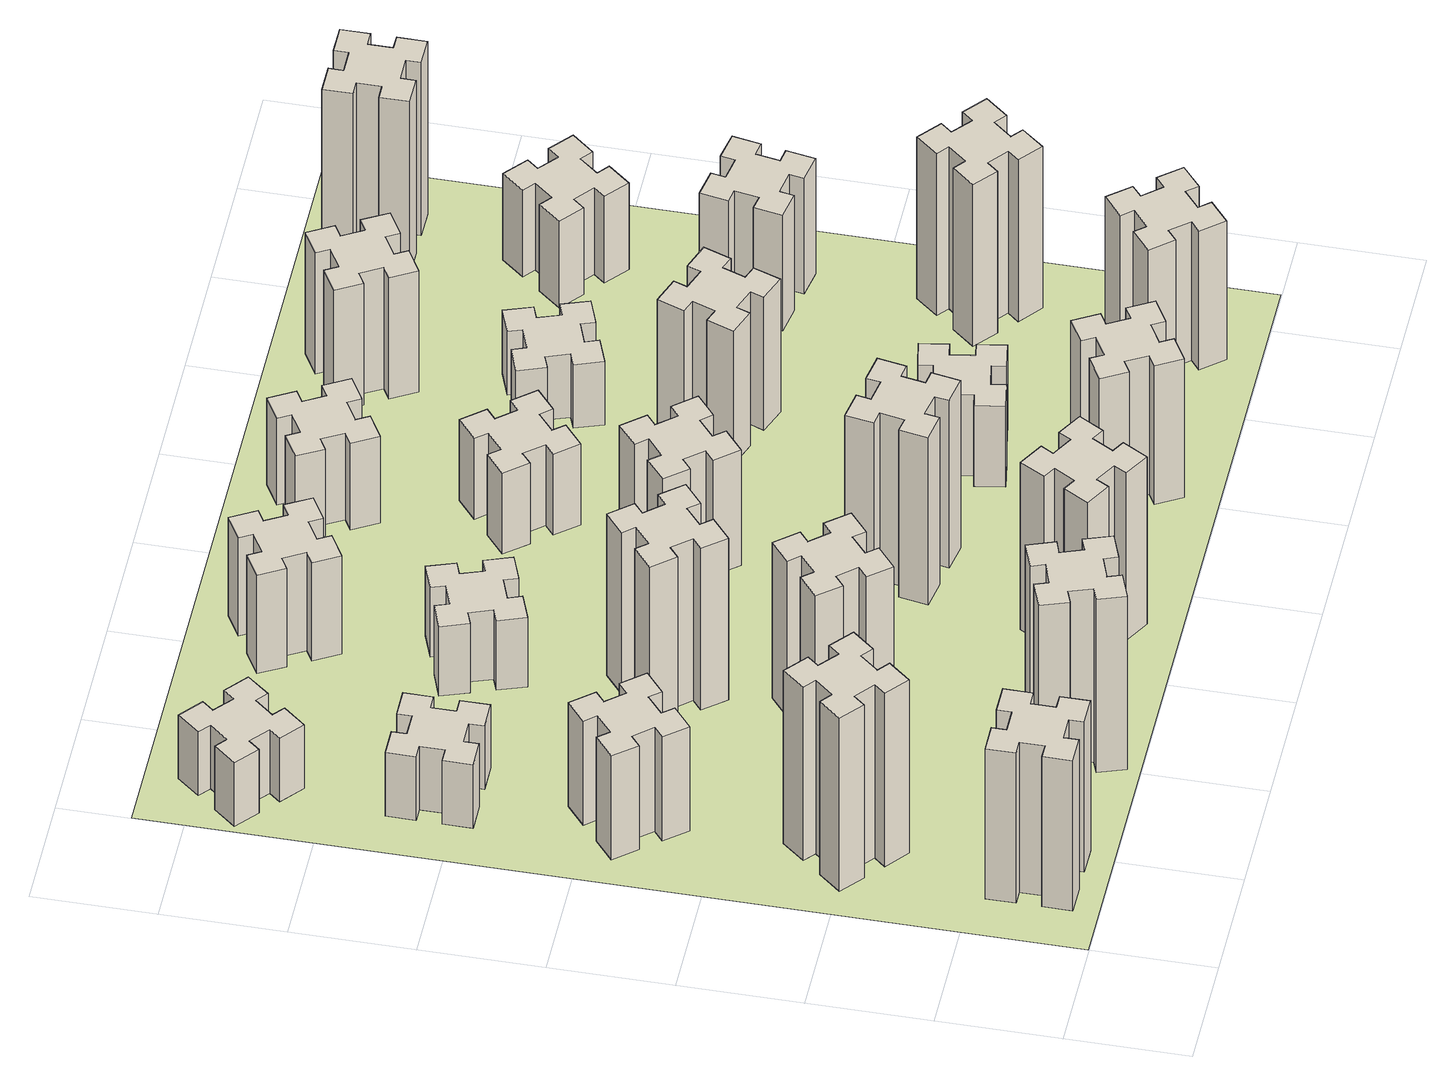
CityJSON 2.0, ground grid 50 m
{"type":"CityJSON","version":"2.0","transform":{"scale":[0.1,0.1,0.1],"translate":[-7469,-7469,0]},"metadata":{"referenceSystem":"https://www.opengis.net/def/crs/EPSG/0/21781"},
"CityObjects":{
"building1":{"type":"Building","attributes":{"class":"1000","function":"1000","usage":"1000","yearOfConstruction":2016,"roofType":"1000","measuredHeight":78,"storeysAboveGround":30,"storeysBelowGround":0},"geometry":[{"type":"Solid","lod":"1","boundaries":[[[[0,1,2,3,4,5,6,7,8,9,10,11,12,13,14,15,16,17,18,19]],[[17,16,20,21]],[[16,15,22,20]],[[15,14,23,22]],[[14,13,24,23]],[[13,12,25,24]],[[12,11,26,25]],[[11,10,27,26]],[[10,9,28,27]],[[9,8,29,28]],[[8,7,30,29]],[[7,6,31,30]],[[6,5,32,31]],[[5,4,33,32]],[[4,3,34,33]],[[3,2,35,34]],[[2,1,36,35]],[[1,0,37,36]],[[0,19,38,37]],[[19,18,39,38]],[[18,17,21,39]],[[24,25,26,27,28,29,30,31,32,33,34,35,36,37,38,39,21,20,22,23]]]]}]},
"building2":{"type":"Building","attributes":{"class":"1000","function":"1000","usage":"1000","yearOfConstruction":2016,"roofType":"1000","measuredHeight":90,"storeysAboveGround":30,"storeysBelowGround":0},"geometry":[{"type":"Solid","lod":"1","boundaries":[[[[40,41,42,43,44,45,46,47,48,49,50,51,52,53,54,55,56,57,58,59]],[[57,56,60,61]],[[56,55,62,60]],[[55,54,63,62]],[[54,53,64,63]],[[53,52,65,64]],[[52,51,66,65]],[[51,50,67,66]],[[50,49,68,67]],[[49,48,69,68]],[[48,47,70,69]],[[47,46,71,70]],[[46,45,72,71]],[[45,44,73,72]],[[44,43,74,73]],[[43,42,75,74]],[[42,41,76,75]],[[41,40,77,76]],[[40,59,78,77]],[[59,58,79,78]],[[58,57,61,79]],[[64,65,66,67,68,69,70,71,72,73,74,75,76,77,78,79,61,60,62,63]]]]}]},
"building3":{"type":"Building","attributes":{"class":"1000","function":"1000","usage":"1000","yearOfConstruction":2016,"roofType":"1000","measuredHeight":54,"storeysAboveGround":30,"storeysBelowGround":0},"geometry":[{"type":"Solid","lod":"1","boundaries":[[[[80,81,82,83,84,85,86,87,88,89,90,91,92,93,94,95,96,97,98,99]],[[97,96,100,101]],[[96,95,102,100]],[[95,94,103,102]],[[94,93,104,103]],[[93,92,105,104]],[[92,91,106,105]],[[91,90,107,106]],[[90,89,108,107]],[[89,88,109,108]],[[88,87,110,109]],[[87,86,111,110]],[[86,85,112,111]],[[85,84,113,112]],[[84,83,114,113]],[[83,82,115,114]],[[82,81,116,115]],[[81,80,117,116]],[[80,99,118,117]],[[99,98,119,118]],[[98,97,101,119]],[[104,105,106,107,108,109,110,111,112,113,114,115,116,117,118,119,101,100,102,103]]]]}]},
"building4":{"type":"Building","attributes":{"class":"1000","function":"1000","usage":"1000","yearOfConstruction":2016,"roofType":"1000","measuredHeight":33,"storeysAboveGround":30,"storeysBelowGround":0},"geometry":[{"type":"Solid","lod":"1","boundaries":[[[[120,121,122,123,124,125,126,127,128,129,130,131,132,133,134,135,136,137,138,139]],[[137,136,140,141]],[[136,135,142,140]],[[135,134,143,142]],[[134,133,144,143]],[[133,132,145,144]],[[132,131,146,145]],[[131,130,147,146]],[[130,129,148,147]],[[129,128,149,148]],[[128,127,150,149]],[[127,126,151,150]],[[126,125,152,151]],[[125,124,153,152]],[[124,123,154,153]],[[123,122,155,154]],[[122,121,156,155]],[[121,120,157,156]],[[120,139,158,157]],[[139,138,159,158]],[[138,137,141,159]],[[144,145,146,147,148,149,150,151,152,153,154,155,156,157,158,159,141,140,142,143]]]]}]},
"building5":{"type":"Building","attributes":{"class":"1000","function":"1000","usage":"1000","yearOfConstruction":2016,"roofType":"1000","measuredHeight":90,"storeysAboveGround":30,"storeysBelowGround":0},"geometry":[{"type":"Solid","lod":"1","boundaries":[[[[160,161,162,163,164,165,166,167,168,169,170,171,172,173,174,175,176,177,178,179]],[[177,176,180,181]],[[176,175,182,180]],[[175,174,183,182]],[[174,173,184,183]],[[173,172,185,184]],[[172,171,186,185]],[[171,170,187,186]],[[170,169,188,187]],[[169,168,189,188]],[[168,167,190,189]],[[167,166,191,190]],[[166,165,192,191]],[[165,164,193,192]],[[164,163,194,193]],[[163,162,195,194]],[[162,161,196,195]],[[161,160,197,196]],[[160,179,198,197]],[[179,178,199,198]],[[178,177,181,199]],[[184,185,186,187,188,189,190,191,192,193,194,195,196,197,198,199,181,180,182,183]]]]}]},
"building6":{"type":"Building","attributes":{"class":"1000","function":"1000","usage":"1000","yearOfConstruction":2016,"roofType":"1000","measuredHeight":33,"storeysAboveGround":30,"storeysBelowGround":0},"geometry":[{"type":"Solid","lod":"1","boundaries":[[[[200,201,202,203,204,205,206,207,208,209,210,211,212,213,214,215,216,217,218,219]],[[217,216,220,221]],[[216,215,222,220]],[[215,214,223,222]],[[214,213,224,223]],[[213,212,225,224]],[[212,211,226,225]],[[211,210,227,226]],[[210,209,228,227]],[[209,208,229,228]],[[208,207,230,229]],[[207,206,231,230]],[[206,205,232,231]],[[205,204,233,232]],[[204,203,234,233]],[[203,202,235,234]],[[202,201,236,235]],[[201,200,237,236]],[[200,219,238,237]],[[219,218,239,238]],[[218,217,221,239]],[[224,225,226,227,228,229,230,231,232,233,234,235,236,237,238,239,221,220,222,223]]]]}]},
"building7":{"type":"Building","attributes":{"class":"1000","function":"1000","usage":"1000","yearOfConstruction":2016,"roofType":"1000","measuredHeight":81,"storeysAboveGround":30,"storeysBelowGround":0},"geometry":[{"type":"Solid","lod":"1","boundaries":[[[[240,241,242,243,244,245,246,247,248,249,250,251,252,253,254,255,256,257,258,259]],[[257,256,260,261]],[[256,255,262,260]],[[255,254,263,262]],[[254,253,264,263]],[[253,252,265,264]],[[252,251,266,265]],[[251,250,267,266]],[[250,249,268,267]],[[249,248,269,268]],[[248,247,270,269]],[[247,246,271,270]],[[246,245,272,271]],[[245,244,273,272]],[[244,243,274,273]],[[243,242,275,274]],[[242,241,276,275]],[[241,240,277,276]],[[240,259,278,277]],[[259,258,279,278]],[[258,257,261,279]],[[264,265,266,267,268,269,270,271,272,273,274,275,276,277,278,279,261,260,262,263]]]]}]},
"building8":{"type":"Building","attributes":{"class":"1000","function":"1000","usage":"1000","yearOfConstruction":2016,"roofType":"1000","measuredHeight":84,"storeysAboveGround":30,"storeysBelowGround":0},"geometry":[{"type":"Solid","lod":"1","boundaries":[[[[280,281,282,283,284,285,286,287,288,289,290,291,292,293,294,295,296,297,298,299]],[[297,296,300,301]],[[296,295,302,300]],[[295,294,303,302]],[[294,293,304,303]],[[293,292,305,304]],[[292,291,306,305]],[[291,290,307,306]],[[290,289,308,307]],[[289,288,309,308]],[[288,287,310,309]],[[287,286,311,310]],[[286,285,312,311]],[[285,284,313,312]],[[284,283,314,313]],[[283,282,315,314]],[[282,281,316,315]],[[281,280,317,316]],[[280,299,318,317]],[[299,298,319,318]],[[298,297,301,319]],[[304,305,306,307,308,309,310,311,312,313,314,315,316,317,318,319,301,300,302,303]]]]}]},
"building9":{"type":"Building","attributes":{"class":"1000","function":"1000","usage":"1000","yearOfConstruction":2016,"roofType":"1000","measuredHeight":87,"storeysAboveGround":30,"storeysBelowGround":0},"geometry":[{"type":"Solid","lod":"1","boundaries":[[[[320,321,322,323,324,325,326,327,328,329,330,331,332,333,334,335,336,337,338,339]],[[337,336,340,341]],[[336,335,342,340]],[[335,334,343,342]],[[334,333,344,343]],[[333,332,345,344]],[[332,331,346,345]],[[331,330,347,346]],[[330,329,348,347]],[[329,328,349,348]],[[328,327,350,349]],[[327,326,351,350]],[[326,325,352,351]],[[325,324,353,352]],[[324,323,354,353]],[[323,322,355,354]],[[322,321,356,355]],[[321,320,357,356]],[[320,339,358,357]],[[339,338,359,358]],[[338,337,341,359]],[[344,345,346,347,348,349,350,351,352,353,354,355,356,357,358,359,341,340,342,343]]]]}]},
"building10":{"type":"Building","attributes":{"class":"1000","function":"1000","usage":"1000","yearOfConstruction":2016,"roofType":"1000","measuredHeight":36,"storeysAboveGround":30,"storeysBelowGround":0},"geometry":[{"type":"Solid","lod":"1","boundaries":[[[[360,361,362,363,364,365,366,367,368,369,370,371,372,373,374,375,376,377,378,379]],[[377,376,380,381]],[[376,375,382,380]],[[375,374,383,382]],[[374,373,384,383]],[[373,372,385,384]],[[372,371,386,385]],[[371,370,387,386]],[[370,369,388,387]],[[369,368,389,388]],[[368,367,390,389]],[[367,366,391,390]],[[366,365,392,391]],[[365,364,393,392]],[[364,363,394,393]],[[363,362,395,394]],[[362,361,396,395]],[[361,360,397,396]],[[360,379,398,397]],[[379,378,399,398]],[[378,377,381,399]],[[384,385,386,387,388,389,390,391,392,393,394,395,396,397,398,399,381,380,382,383]]]]}]},
"building11":{"type":"Building","attributes":{"class":"1000","function":"1000","usage":"1000","yearOfConstruction":2016,"roofType":"1000","measuredHeight":51,"storeysAboveGround":30,"storeysBelowGround":0},"geometry":[{"type":"Solid","lod":"1","boundaries":[[[[400,401,402,403,404,405,406,407,408,409,410,411,412,413,414,415,416,417,418,419]],[[417,416,420,421]],[[416,415,422,420]],[[415,414,423,422]],[[414,413,424,423]],[[413,412,425,424]],[[412,411,426,425]],[[411,410,427,426]],[[410,409,428,427]],[[409,408,429,428]],[[408,407,430,429]],[[407,406,431,430]],[[406,405,432,431]],[[405,404,433,432]],[[404,403,434,433]],[[403,402,435,434]],[[402,401,436,435]],[[401,400,437,436]],[[400,419,438,437]],[[419,418,439,438]],[[418,417,421,439]],[[424,425,426,427,428,429,430,431,432,433,434,435,436,437,438,439,421,420,422,423]]]]}]},
"building12":{"type":"Building","attributes":{"class":"1000","function":"1000","usage":"1000","yearOfConstruction":2016,"roofType":"1000","measuredHeight":87,"storeysAboveGround":30,"storeysBelowGround":0},"geometry":[{"type":"Solid","lod":"1","boundaries":[[[[440,441,442,443,444,445,446,447,448,449,450,451,452,453,454,455,456,457,458,459]],[[457,456,460,461]],[[456,455,462,460]],[[455,454,463,462]],[[454,453,464,463]],[[453,452,465,464]],[[452,451,466,465]],[[451,450,467,466]],[[450,449,468,467]],[[449,448,469,468]],[[448,447,470,469]],[[447,446,471,470]],[[446,445,472,471]],[[445,444,473,472]],[[444,443,474,473]],[[443,442,475,474]],[[442,441,476,475]],[[441,440,477,476]],[[440,459,478,477]],[[459,458,479,478]],[[458,457,461,479]],[[464,465,466,467,468,469,470,471,472,473,474,475,476,477,478,479,461,460,462,463]]]]}]},
"building13":{"type":"Building","attributes":{"class":"1000","function":"1000","usage":"1000","yearOfConstruction":2016,"roofType":"1000","measuredHeight":60,"storeysAboveGround":30,"storeysBelowGround":0},"geometry":[{"type":"Solid","lod":"1","boundaries":[[[[480,481,482,483,484,485,486,487,488,489,490,491,492,493,494,495,496,497,498,499]],[[497,496,500,501]],[[496,495,502,500]],[[495,494,503,502]],[[494,493,504,503]],[[493,492,505,504]],[[492,491,506,505]],[[491,490,507,506]],[[490,489,508,507]],[[489,488,509,508]],[[488,487,510,509]],[[487,486,511,510]],[[486,485,512,511]],[[485,484,513,512]],[[484,483,514,513]],[[483,482,515,514]],[[482,481,516,515]],[[481,480,517,516]],[[480,499,518,517]],[[499,498,519,518]],[[498,497,501,519]],[[504,505,506,507,508,509,510,511,512,513,514,515,516,517,518,519,501,500,502,503]]]]}]},
"building14":{"type":"Building","attributes":{"class":"1000","function":"1000","usage":"1000","yearOfConstruction":2016,"roofType":"1000","measuredHeight":72,"storeysAboveGround":30,"storeysBelowGround":0},"geometry":[{"type":"Solid","lod":"1","boundaries":[[[[520,521,522,523,524,525,526,527,528,529,530,531,532,533,534,535,536,537,538,539]],[[537,536,540,541]],[[536,535,542,540]],[[535,534,543,542]],[[534,533,544,543]],[[533,532,545,544]],[[532,531,546,545]],[[531,530,547,546]],[[530,529,548,547]],[[529,528,549,548]],[[528,527,550,549]],[[527,526,551,550]],[[526,525,552,551]],[[525,524,553,552]],[[524,523,554,553]],[[523,522,555,554]],[[522,521,556,555]],[[521,520,557,556]],[[520,539,558,557]],[[539,538,559,558]],[[538,537,541,559]],[[544,545,546,547,548,549,550,551,552,553,554,555,556,557,558,559,541,540,542,543]]]]}]},
"building15":{"type":"Building","attributes":{"class":"1000","function":"1000","usage":"1000","yearOfConstruction":2016,"roofType":"1000","measuredHeight":42,"storeysAboveGround":30,"storeysBelowGround":0},"geometry":[{"type":"Solid","lod":"1","boundaries":[[[[560,561,562,563,564,565,566,567,568,569,570,571,572,573,574,575,576,577,578,579]],[[577,576,580,581]],[[576,575,582,580]],[[575,574,583,582]],[[574,573,584,583]],[[573,572,585,584]],[[572,571,586,585]],[[571,570,587,586]],[[570,569,588,587]],[[569,568,589,588]],[[568,567,590,589]],[[567,566,591,590]],[[566,565,592,591]],[[565,564,593,592]],[[564,563,594,593]],[[563,562,595,594]],[[562,561,596,595]],[[561,560,597,596]],[[560,579,598,597]],[[579,578,599,598]],[[578,577,581,599]],[[584,585,586,587,588,589,590,591,592,593,594,595,596,597,598,599,581,580,582,583]]]]}]},
"building16":{"type":"Building","attributes":{"class":"1000","function":"1000","usage":"1000","yearOfConstruction":2016,"roofType":"1000","measuredHeight":45,"storeysAboveGround":30,"storeysBelowGround":0},"geometry":[{"type":"Solid","lod":"1","boundaries":[[[[600,601,602,603,604,605,606,607,608,609,610,611,612,613,614,615,616,617,618,619]],[[617,616,620,621]],[[616,615,622,620]],[[615,614,623,622]],[[614,613,624,623]],[[613,612,625,624]],[[612,611,626,625]],[[611,610,627,626]],[[610,609,628,627]],[[609,608,629,628]],[[608,607,630,629]],[[607,606,631,630]],[[606,605,632,631]],[[605,604,633,632]],[[604,603,634,633]],[[603,602,635,634]],[[602,601,636,635]],[[601,600,637,636]],[[600,619,638,637]],[[619,618,639,638]],[[618,617,621,639]],[[624,625,626,627,628,629,630,631,632,633,634,635,636,637,638,639,621,620,622,623]]]]}]},
"building17":{"type":"Building","attributes":{"class":"1000","function":"1000","usage":"1000","yearOfConstruction":2016,"roofType":"1000","measuredHeight":42,"storeysAboveGround":30,"storeysBelowGround":0},"geometry":[{"type":"Solid","lod":"1","boundaries":[[[[640,641,642,643,644,645,646,647,648,649,650,651,652,653,654,655,656,657,658,659]],[[657,656,660,661]],[[656,655,662,660]],[[655,654,663,662]],[[654,653,664,663]],[[653,652,665,664]],[[652,651,666,665]],[[651,650,667,666]],[[650,649,668,667]],[[649,648,669,668]],[[648,647,670,669]],[[647,646,671,670]],[[646,645,672,671]],[[645,644,673,672]],[[644,643,674,673]],[[643,642,675,674]],[[642,641,676,675]],[[641,640,677,676]],[[640,659,678,677]],[[659,658,679,678]],[[658,657,661,679]],[[664,665,666,667,668,669,670,671,672,673,674,675,676,677,678,679,661,660,662,663]]]]}]},
"building18":{"type":"Building","attributes":{"class":"1000","function":"1000","usage":"1000","yearOfConstruction":2016,"roofType":"1000","measuredHeight":69,"storeysAboveGround":30,"storeysBelowGround":0},"geometry":[{"type":"Solid","lod":"1","boundaries":[[[[680,681,682,683,684,685,686,687,688,689,690,691,692,693,694,695,696,697,698,699]],[[697,696,700,701]],[[696,695,702,700]],[[695,694,703,702]],[[694,693,704,703]],[[693,692,705,704]],[[692,691,706,705]],[[691,690,707,706]],[[690,689,708,707]],[[689,688,709,708]],[[688,687,710,709]],[[687,686,711,710]],[[686,685,712,711]],[[685,684,713,712]],[[684,683,714,713]],[[683,682,715,714]],[[682,681,716,715]],[[681,680,717,716]],[[680,699,718,717]],[[699,698,719,718]],[[698,697,701,719]],[[704,705,706,707,708,709,710,711,712,713,714,715,716,717,718,719,701,700,702,703]]]]}]},
"building19":{"type":"Building","attributes":{"class":"1000","function":"1000","usage":"1000","yearOfConstruction":2016,"roofType":"1000","measuredHeight":33,"storeysAboveGround":30,"storeysBelowGround":0},"geometry":[{"type":"Solid","lod":"1","boundaries":[[[[720,721,722,723,724,725,726,727,728,729,730,731,732,733,734,735,736,737,738,739]],[[737,736,740,741]],[[736,735,742,740]],[[735,734,743,742]],[[734,733,744,743]],[[733,732,745,744]],[[732,731,746,745]],[[731,730,747,746]],[[730,729,748,747]],[[729,728,749,748]],[[728,727,750,749]],[[727,726,751,750]],[[726,725,752,751]],[[725,724,753,752]],[[724,723,754,753]],[[723,722,755,754]],[[722,721,756,755]],[[721,720,757,756]],[[720,739,758,757]],[[739,738,759,758]],[[738,737,741,759]],[[744,745,746,747,748,749,750,751,752,753,754,755,756,757,758,759,741,740,742,743]]]]}]},
"building20":{"type":"Building","attributes":{"class":"1000","function":"1000","usage":"1000","yearOfConstruction":2016,"roofType":"1000","measuredHeight":72,"storeysAboveGround":30,"storeysBelowGround":0},"geometry":[{"type":"Solid","lod":"1","boundaries":[[[[760,761,762,763,764,765,766,767,768,769,770,771,772,773,774,775,776,777,778,779]],[[777,776,780,781]],[[776,775,782,780]],[[775,774,783,782]],[[774,773,784,783]],[[773,772,785,784]],[[772,771,786,785]],[[771,770,787,786]],[[770,769,788,787]],[[769,768,789,788]],[[768,767,790,789]],[[767,766,791,790]],[[766,765,792,791]],[[765,764,793,792]],[[764,763,794,793]],[[763,762,795,794]],[[762,761,796,795]],[[761,760,797,796]],[[760,779,798,797]],[[779,778,799,798]],[[778,777,781,799]],[[784,785,786,787,788,789,790,791,792,793,794,795,796,797,798,799,781,780,782,783]]]]}]},
"building21":{"type":"Building","attributes":{"class":"1000","function":"1000","usage":"1000","yearOfConstruction":2016,"roofType":"1000","measuredHeight":63,"storeysAboveGround":30,"storeysBelowGround":0},"geometry":[{"type":"Solid","lod":"1","boundaries":[[[[800,801,802,803,804,805,806,807,808,809,810,811,812,813,814,815,816,817,818,819]],[[817,816,820,821]],[[816,815,822,820]],[[815,814,823,822]],[[814,813,824,823]],[[813,812,825,824]],[[812,811,826,825]],[[811,810,827,826]],[[810,809,828,827]],[[809,808,829,828]],[[808,807,830,829]],[[807,806,831,830]],[[806,805,832,831]],[[805,804,833,832]],[[804,803,834,833]],[[803,802,835,834]],[[802,801,836,835]],[[801,800,837,836]],[[800,819,838,837]],[[819,818,839,838]],[[818,817,821,839]],[[824,825,826,827,828,829,830,831,832,833,834,835,836,837,838,839,821,820,822,823]]]]}]},
"building22":{"type":"Building","attributes":{"class":"1000","function":"1000","usage":"1000","yearOfConstruction":2016,"roofType":"1000","measuredHeight":84,"storeysAboveGround":30,"storeysBelowGround":0},"geometry":[{"type":"Solid","lod":"1","boundaries":[[[[840,841,842,843,844,845,846,847,848,849,850,851,852,853,854,855,856,857,858,859]],[[857,856,860,861]],[[856,855,862,860]],[[855,854,863,862]],[[854,853,864,863]],[[853,852,865,864]],[[852,851,866,865]],[[851,850,867,866]],[[850,849,868,867]],[[849,848,869,868]],[[848,847,870,869]],[[847,846,871,870]],[[846,845,872,871]],[[845,844,873,872]],[[844,843,874,873]],[[843,842,875,874]],[[842,841,876,875]],[[841,840,877,876]],[[840,859,878,877]],[[859,858,879,878]],[[858,857,861,879]],[[864,865,866,867,868,869,870,871,872,873,874,875,876,877,878,879,861,860,862,863]]]]}]},
"building23":{"type":"Building","attributes":{"class":"1000","function":"1000","usage":"1000","yearOfConstruction":2016,"roofType":"1000","measuredHeight":60,"storeysAboveGround":30,"storeysBelowGround":0},"geometry":[{"type":"Solid","lod":"1","boundaries":[[[[880,881,882,883,884,885,886,887,888,889,890,891,892,893,894,895,896,897,898,899]],[[897,896,900,901]],[[896,895,902,900]],[[895,894,903,902]],[[894,893,904,903]],[[893,892,905,904]],[[892,891,906,905]],[[891,890,907,906]],[[890,889,908,907]],[[889,888,909,908]],[[888,887,910,909]],[[887,886,911,910]],[[886,885,912,911]],[[885,884,913,912]],[[884,883,914,913]],[[883,882,915,914]],[[882,881,916,915]],[[881,880,917,916]],[[880,899,918,917]],[[899,898,919,918]],[[898,897,901,919]],[[904,905,906,907,908,909,910,911,912,913,914,915,916,917,918,919,901,900,902,903]]]]}]},
"building24":{"type":"Building","attributes":{"class":"1000","function":"1000","usage":"1000","yearOfConstruction":2016,"roofType":"1000","measuredHeight":45,"storeysAboveGround":30,"storeysBelowGround":0},"geometry":[{"type":"Solid","lod":"1","boundaries":[[[[920,921,922,923,924,925,926,927,928,929,930,931,932,933,934,935,936,937,938,939]],[[937,936,940,941]],[[936,935,942,940]],[[935,934,943,942]],[[934,933,944,943]],[[933,932,945,944]],[[932,931,946,945]],[[931,930,947,946]],[[930,929,948,947]],[[929,928,949,948]],[[928,927,950,949]],[[927,926,951,950]],[[926,925,952,951]],[[925,924,953,952]],[[924,923,954,953]],[[923,922,955,954]],[[922,921,956,955]],[[921,920,957,956]],[[920,939,958,957]],[[939,938,959,958]],[[938,937,941,959]],[[944,945,946,947,948,949,950,951,952,953,954,955,956,957,958,959,941,940,942,943]]]]}]},
"building25":{"type":"Building","attributes":{"class":"1000","function":"1000","usage":"1000","yearOfConstruction":2016,"roofType":"1000","measuredHeight":90,"storeysAboveGround":30,"storeysBelowGround":0},"geometry":[{"type":"Solid","lod":"1","boundaries":[[[[960,961,962,963,964,965,966,967,968,969,970,971,972,973,974,975,976,977,978,979]],[[977,976,980,981]],[[976,975,982,980]],[[975,974,983,982]],[[974,973,984,983]],[[973,972,985,984]],[[972,971,986,985]],[[971,970,987,986]],[[970,969,988,987]],[[969,968,989,988]],[[968,967,990,989]],[[967,966,991,990]],[[966,965,992,991]],[[965,964,993,992]],[[964,963,994,993]],[[963,962,995,994]],[[962,961,996,995]],[[961,960,997,996]],[[960,979,998,997]],[[979,978,999,998]],[[978,977,981,999]],[[984,985,986,987,988,989,990,991,992,993,994,995,996,997,998,999,981,980,982,983]]]]}]},
"landuse1":{"type":"LandUse","attributes":{"name":"plot1","function":"1010"},"geometry":[{"type":"MultiSurface","lod":"1","boundaries":[[[1000,1001,1002,1003]]]}]}
},
"vertices":[
[265,325,0],[265,225,0],[205,225,0],[205,105,0],[325,105,0],[325,165,0],[425,165,0],[425,105,0],[545,105,0],[545,225,0],[485,225,0],[485,325,0],[545,325,0],[545,445,0],[425,445,0],[425,385,0],[325,385,0],[325,445,0],[205,445,0],[205,325,0],[325,385,780],[325,445,780],[425,385,780],[425,445,780],[545,445,780],[545,325,780],[485,325,780],[485,225,780],[545,225,780],[545,105,780],[425,105,780],[425,165,780],[325,165,780],[325,105,780],[205,105,780],[205,225,780],[265,225,780],[265,325,780],[205,325,780],[205,445,780],
[484,1067,0],[408,1132,0],[446,1178,0],[354,1255,0],[277,1163,0],[323,1124,0],[259,1048,0],[213,1086,0],[136,994,0],[228,917,0],[266,963,0],[343,899,0],[304,853,0],[396,776,0],[473,868,0],[427,906,0],[492,983,0],[538,944,0],[615,1036,0],[523,1113,0],[492,983,900],[538,944,900],[427,906,900],[473,868,900],[396,776,900],[304,853,900],[343,899,900],[266,963,900],[228,917,900],[136,994,900],[213,1086,900],[259,1048,900],[323,1124,900],[277,1163,900],[354,1255,900],[446,1178,900],[408,1132,900],[484,1067,900],[523,1113,900],[615,1036,900],
[492,1888,0],[427,1964,0],[473,2003,0],[396,2095,0],[304,2018,0],[343,1972,0],[266,1907,0],[228,1953,0],[136,1876,0],[213,1784,0],[259,1823,0],[323,1746,0],[277,1708,0],[354,1616,0],[446,1693,0],[408,1739,0],[484,1803,0],[523,1757,0],[615,1834,0],[538,1926,0],[484,1803,540],[523,1757,540],[408,1739,540],[446,1693,540],[354,1616,540],[277,1708,540],[323,1746,540],[259,1823,540],[213,1784,540],[136,1876,540],[228,1953,540],[266,1907,540],[343,1972,540],[304,2018,540],[396,2095,540],[473,2003,540],[427,1964,540],[492,1888,540],[538,1926,540],[615,1834,540],
[485,2545,0],[485,2645,0],[545,2645,0],[545,2765,0],[425,2765,0],[425,2705,0],[325,2705,0],[325,2765,0],[205,2765,0],[205,2645,0],[265,2645,0],[265,2545,0],[205,2545,0],[205,2425,0],[325,2425,0],[325,2485,0],[425,2485,0],[425,2425,0],[545,2425,0],[545,2545,0],[425,2485,330],[425,2425,330],[325,2485,330],[325,2425,330],[205,2425,330],[205,2545,330],[265,2545,330],[265,2645,330],[205,2645,330],[205,2765,330],[325,2765,330],[325,2705,330],[425,2705,330],[425,2765,330],[545,2765,330],[545,2645,330],[485,2645,330],[485,2545,330],[545,2545,330],[545,2425,330],
[1236,266,0],[1202,360,0],[1258,380,0],[1217,493,0],[1104,452,0],[1125,396,0],[1031,362,0],[1010,418,0],[897,377,0],[939,264,0],[995,285,0],[1029,191,0],[973,170,0],[1014,57,0],[1127,99,0],[1106,155,0],[1200,189,0],[1220,133,0],[1333,174,0],[1292,287,0],[1200,189,900],[1220,133,900],[1106,155,900],[1127,99,900],[1014,57,900],[973,170,900],[1029,191,900],[995,285,900],[939,264,900],[897,377,900],[1010,418,900],[1031,362,900],[1125,396,900],[1104,452,900],[1217,493,900],[1258,380,900],[1202,360,900],[1236,266,900],[1292,287,900],[1333,174,900],
[384,3387,0],[308,3452,0],[346,3498,0],[254,3575,0],[177,3483,0],[223,3444,0],[159,3368,0],[113,3406,0],[36,3314,0],[128,3237,0],[166,3283,0],[243,3219,0],[204,3173,0],[296,3096,0],[373,3188,0],[327,3226,0],[392,3303,0],[438,3264,0],[515,3356,0],[423,3433,0],[392,3303,330],[438,3264,330],[327,3226,330],[373,3188,330],[296,3096,330],[204,3173,330],[243,3219,330],[166,3283,330],[128,3237,330],[36,3314,330],[113,3406,330],[159,3368,330],[223,3444,330],[177,3483,330],[254,3575,330],[346,3498,330],[308,3452,330],[384,3387,330],[423,3433,330],[515,3356,330],
[1083,1332,0],[1006,1267,0],[968,1313,0],[876,1236,0],[953,1144,0],[999,1183,0],[1063,1106,0],[1017,1068,0],[1094,976,0],[1186,1053,0],[1148,1099,0],[1224,1163,0],[1263,1117,0],[1355,1194,0],[1278,1286,0],[1232,1248,0],[1167,1324,0],[1213,1363,0],[1136,1455,0],[1044,1378,0],[1167,1324,810],[1213,1363,810],[1232,1248,810],[1278,1286,810],[1355,1194,810],[1263,1117,810],[1224,1163,810],[1148,1099,810],[1186,1053,810],[1094,976,810],[1017,1068,810],[1063,1106,810],[999,1183,810],[953,1144,810],[876,1236,810],[968,1313,810],[1006,1267,810],[1083,1332,810],[1044,1378,810],[1136,1455,810],
[1083,1972,0],[1006,1907,0],[968,1953,0],[876,1876,0],[953,1784,0],[999,1823,0],[1063,1746,0],[1017,1708,0],[1094,1616,0],[1186,1693,0],[1148,1739,0],[1224,1803,0],[1263,1757,0],[1355,1834,0],[1278,1926,0],[1232,1888,0],[1167,1964,0],[1213,2003,0],[1136,2095,0],[1044,2018,0],[1167,1964,840],[1213,2003,840],[1232,1888,840],[1278,1926,840],[1355,1834,840],[1263,1757,840],[1224,1803,840],[1148,1739,840],[1186,1693,840],[1094,1616,840],[1017,1708,840],[1063,1746,840],[999,1823,840],[953,1784,840],[876,1876,840],[968,1953,840],[1006,1907,840],[1083,1972,840],[1044,2018,840],[1136,2095,840],
[1657,305,0],[1744,255,0],[1714,203,0],[1818,143,0],[1878,247,0],[1826,277,0],[1876,364,0],[1928,334,0],[1988,438,0],[1884,498,0],[1854,446,0],[1767,496,0],[1797,548,0],[1693,608,0],[1633,504,0],[1685,474,0],[1635,387,0],[1583,417,0],[1523,313,0],[1627,253,0],[1635,387,870],[1583,417,870],[1685,474,870],[1633,504,870],[1693,608,870],[1797,548,870],[1767,496,870],[1854,446,870],[1884,498,870],[1988,438,870],[1928,334,870],[1876,364,870],[1826,277,870],[1878,247,870],[1818,143,870],[1714,203,870],[1744,255,870],[1657,305,870],[1627,253,870],[1523,313,870],
[1106,2475,0],[1200,2509,0],[1220,2453,0],[1333,2494,0],[1292,2607,0],[1236,2586,0],[1202,2680,0],[1258,2700,0],[1217,2813,0],[1104,2772,0],[1125,2716,0],[1031,2682,0],[1010,2738,0],[897,2697,0],[939,2584,0],[995,2605,0],[1029,2511,0],[973,2490,0],[1014,2377,0],[1127,2419,0],[1029,2511,360],[973,2490,360],[995,2605,360],[939,2584,360],[897,2697,360],[1010,2738,360],[1031,2682,360],[1125,2716,360],[1104,2772,360],[1217,2813,360],[1258,2700,360],[1202,2680,360],[1236,2586,360],[1292,2607,360],[1333,2494,360],[1220,2453,360],[1200,2509,360],[1106,2475,360],[1127,2419,360],[1014,2377,360],
[995,3324,0],[1045,3237,0],[993,3207,0],[1053,3103,0],[1157,3163,0],[1127,3215,0],[1214,3265,0],[1244,3213,0],[1348,3273,0],[1288,3377,0],[1236,3347,0],[1186,3434,0],[1238,3464,0],[1178,3568,0],[1074,3508,0],[1104,3456,0],[1017,3406,0],[987,3458,0],[883,3398,0],[943,3294,0],[1017,3406,510],[987,3458,510],[1104,3456,510],[1074,3508,510],[1178,3568,510],[1238,3464,510],[1186,3434,510],[1236,3347,510],[1288,3377,510],[1348,3273,510],[1244,3213,510],[1214,3265,510],[1127,3215,510],[1157,3163,510],[1053,3103,510],[993,3207,510],[1045,3237,510],[995,3324,510],[943,3294,510],[883,3398,510],
[2055,1047,0],[2072,1145,0],[2131,1135,0],[2152,1253,0],[2034,1274,0],[2024,1215,0],[1925,1232,0],[1936,1291,0],[1817,1312,0],[1797,1194,0],[1856,1184,0],[1838,1085,0],[1779,1096,0],[1758,977,0],[1877,957,0],[1887,1016,0],[1985,998,0],[1975,939,0],[2093,918,0],[2114,1037,0],[1985,998,870],[1975,939,870],[1887,1016,870],[1877,957,870],[1758,977,870],[1779,1096,870],[1838,1085,870],[1856,1184,870],[1797,1194,870],[1817,1312,870],[1936,1291,870],[1925,1232,870],[2024,1215,870],[2034,1274,870],[2152,1253,870],[2131,1135,870],[2072,1145,870],[2055,1047,870],[2114,1037,870],[2093,918,870],
[1972,1988,0],[1907,2064,0],[1953,2103,0],[1876,2195,0],[1784,2118,0],[1823,2072,0],[1746,2007,0],[1708,2053,0],[1616,1976,0],[1693,1884,0],[1739,1923,0],[1803,1846,0],[1757,1808,0],[1834,1716,0],[1926,1793,0],[1888,1839,0],[1964,1903,0],[2003,1857,0],[2095,1934,0],[2018,2026,0],[1964,1903,600],[2003,1857,600],[1888,1839,600],[1926,1793,600],[1834,1716,600],[1757,1808,600],[1803,1846,600],[1739,1923,600],[1693,1884,600],[1616,1976,600],[1708,2053,600],[1746,2007,600],[1823,2072,600],[1784,2118,600],[1876,2195,600],[1953,2103,600],[1907,2064,600],[1972,1988,600],[2018,2026,600],[2095,1934,600],
[2475,364,0],[2525,277,0],[2473,247,0],[2533,143,0],[2637,203,0],[2607,255,0],[2694,305,0],[2724,253,0],[2828,313,0],[2768,417,0],[2716,387,0],[2666,474,0],[2718,504,0],[2658,608,0],[2554,548,0],[2584,496,0],[2497,446,0],[2467,498,0],[2363,438,0],[2423,334,0],[2497,446,720],[2467,498,720],[2584,496,720],[2554,548,720],[2658,608,720],[2718,504,720],[2666,474,720],[2716,387,720],[2768,417,720],[2828,313,720],[2724,253,720],[2694,305,720],[2607,255,720],[2637,203,720],[2533,143,720],[2473,247,720],[2525,277,720],[2475,364,720],[2423,334,720],[2363,438,720],
[1839,2563,0],[1903,2486,0],[1857,2448,0],[1934,2356,0],[2026,2433,0],[1988,2479,0],[2064,2543,0],[2103,2497,0],[2195,2574,0],[2118,2666,0],[2072,2628,0],[2007,2704,0],[2053,2743,0],[1976,2835,0],[1884,2758,0],[1923,2712,0],[1846,2647,0],[1808,2693,0],[1716,2616,0],[1793,2524,0],[1846,2647,420],[1808,2693,420],[1923,2712,420],[1884,2758,420],[1976,2835,420],[2053,2743,420],[2007,2704,420],[2072,2628,420],[2118,2666,420],[2195,2574,420],[2103,2497,420],[2064,2543,420],[1988,2479,420],[2026,2433,420],[1934,2356,420],[1857,2448,420],[1903,2486,420],[1839,2563,420],[1793,2524,420],[1716,2616,420],
[1844,3456,0],[1757,3406,0],[1727,3458,0],[1623,3398,0],[1683,3294,0],[1735,3324,0],[1785,3237,0],[1733,3207,0],[1793,3103,0],[1897,3163,0],[1867,3215,0],[1954,3265,0],[1984,3213,0],[2088,3273,0],[2028,3377,0],[1976,3347,0],[1926,3434,0],[1978,3464,0],[1918,3568,0],[1814,3508,0],[1926,3434,450],[1978,3464,450],[1976,3347,450],[2028,3377,450],[2088,3273,450],[1984,3213,450],[1954,3265,450],[1867,3215,450],[1897,3163,450],[1793,3103,450],[1733,3207,450],[1785,3237,450],[1735,3324,450],[1683,3294,450],[1623,3398,450],[1727,3458,450],[1757,3406,450],[1844,3456,450],[1814,3508,450],[1918,3568,450],
[2625,1132,0],[2527,1115,0],[2517,1174,0],[2398,1153,0],[2419,1035,0],[2478,1045,0],[2496,947,0],[2437,937,0],[2457,818,0],[2576,839,0],[2565,898,0],[2664,916,0],[2674,857,0],[2792,877,0],[2771,996,0],[2712,985,0],[2695,1084,0],[2754,1094,0],[2733,1212,0],[2615,1191,0],[2695,1084,420],[2754,1094,420],[2712,985,420],[2771,996,420],[2792,877,420],[2674,857,420],[2664,916,420],[2565,898,420],[2576,839,420],[2457,818,420],[2437,937,420],[2496,947,420],[2478,1045,420],[2419,1035,420],[2398,1153,420],[2517,1174,420],[2527,1115,420],[2625,1132,420],[2615,1191,420],[2733,1212,420],
[2682,1871,0],[2716,1965,0],[2772,1944,0],[2813,2057,0],[2700,2098,0],[2680,2042,0],[2586,2076,0],[2607,2132,0],[2494,2173,0],[2453,2060,0],[2509,2040,0],[2475,1946,0],[2419,1967,0],[2377,1854,0],[2490,1813,0],[2511,1869,0],[2605,1835,0],[2584,1779,0],[2697,1737,0],[2738,1850,0],[2605,1835,690],[2584,1779,690],[2511,1869,690],[2490,1813,690],[2377,1854,690],[2419,1967,690],[2475,1946,690],[2509,2040,690],[2453,2060,690],[2494,2173,690],[2607,2132,690],[2586,2076,690],[2680,2042,690],[2700,2098,690],[2813,2057,690],[2772,1944,690],[2716,1965,690],[2682,1871,690],[2738,1850,690],[2697,1737,690],
[2586,2475,0],[2680,2509,0],[2700,2453,0],[2813,2494,0],[2772,2607,0],[2716,2586,0],[2682,2680,0],[2738,2700,0],[2697,2813,0],[2584,2772,0],[2605,2716,0],[2511,2682,0],[2490,2738,0],[2377,2697,0],[2419,2584,0],[2475,2605,0],[2509,2511,0],[2453,2490,0],[2494,2377,0],[2607,2419,0],[2509,2511,330],[2453,2490,330],[2475,2605,330],[2419,2584,330],[2377,2697,330],[2490,2738,330],[2511,2682,330],[2605,2716,330],[2584,2772,330],[2697,2813,330],[2738,2700,330],[2682,2680,330],[2716,2586,330],[2772,2607,330],[2813,2494,330],[2700,2453,330],[2680,2509,330],[2586,2475,330],[2607,2419,330],[2494,2377,330],
[3368,259,0],[3444,323,0],[3483,277,0],[3575,354,0],[3498,446,0],[3452,408,0],[3387,484,0],[3433,523,0],[3356,615,0],[3264,538,0],[3303,492,0],[3226,427,0],[3188,473,0],[3096,396,0],[3173,304,0],[3219,343,0],[3283,266,0],[3237,228,0],[3314,136,0],[3406,213,0],[3283,266,720],[3237,228,720],[3219,343,720],[3173,304,720],[3096,396,720],[3188,473,720],[3226,427,720],[3303,492,720],[3264,538,720],[3356,615,720],[3433,523,720],[3387,484,720],[3452,408,720],[3498,446,720],[3575,354,720],[3483,277,720],[3444,323,720],[3368,259,720],[3406,213,720],[3314,136,720],
[2716,3347,0],[2666,3434,0],[2718,3464,0],[2658,3568,0],[2554,3508,0],[2584,3456,0],[2497,3406,0],[2467,3458,0],[2363,3398,0],[2423,3294,0],[2475,3324,0],[2525,3237,0],[2473,3207,0],[2533,3103,0],[2637,3163,0],[2607,3215,0],[2694,3265,0],[2724,3213,0],[2828,3273,0],[2768,3377,0],[2694,3265,630],[2724,3213,630],[2607,3215,630],[2637,3163,630],[2533,3103,630],[2473,3207,630],[2525,3237,630],[2475,3324,630],[2423,3294,630],[2363,3398,630],[2467,3458,630],[2497,3406,630],[2584,3456,630],[2554,3508,630],[2658,3568,630],[2718,3464,630],[2666,3434,630],[2716,3347,630],[2768,3377,630],[2828,3273,630],
[3487,1006,0],[3552,1083,0],[3598,1044,0],[3675,1136,0],[3583,1213,0],[3544,1167,0],[3468,1232,0],[3506,1278,0],[3414,1355,0],[3337,1263,0],[3383,1224,0],[3319,1148,0],[3273,1186,0],[3196,1094,0],[3288,1017,0],[3326,1063,0],[3403,999,0],[3364,953,0],[3456,876,0],[3533,968,0],[3403,999,840],[3364,953,840],[3326,1063,840],[3288,1017,840],[3196,1094,840],[3273,1186,840],[3319,1148,840],[3383,1224,840],[3337,1263,840],[3414,1355,840],[3506,1278,840],[3468,1232,840],[3544,1167,840],[3583,1213,840],[3675,1136,840],[3598,1044,840],[3552,1083,840],[3487,1006,840],[3533,968,840],[3456,876,840],
[3267,1856,0],[3365,1838,0],[3355,1779,0],[3473,1758,0],[3494,1877,0],[3435,1887,0],[3452,1985,0],[3511,1975,0],[3532,2093,0],[3414,2114,0],[3404,2055,0],[3305,2072,0],[3316,2131,0],[3197,2152,0],[3177,2034,0],[3236,2024,0],[3218,1925,0],[3159,1936,0],[3138,1817,0],[3257,1797,0],[3218,1925,600],[3159,1936,600],[3236,2024,600],[3177,2034,600],[3197,2152,600],[3316,2131,600],[3305,2072,600],[3404,2055,600],[3414,2114,600],[3532,2093,600],[3511,1975,600],[3452,1985,600],[3435,1887,600],[3494,1877,600],[3473,1758,600],[3355,1779,600],[3365,1838,600],[3267,1856,600],[3257,1797,600],[3138,1817,600],
[3444,2747,0],[3368,2812,0],[3406,2858,0],[3314,2935,0],[3237,2843,0],[3283,2804,0],[3219,2728,0],[3173,2766,0],[3096,2674,0],[3188,2597,0],[3226,2643,0],[3303,2579,0],[3264,2533,0],[3356,2456,0],[3433,2548,0],[3387,2586,0],[3452,2663,0],[3498,2624,0],[3575,2716,0],[3483,2793,0],[3452,2663,450],[3498,2624,450],[3387,2586,450],[3433,2548,450],[3356,2456,450],[3264,2533,450],[3303,2579,450],[3226,2643,450],[3188,2597,450],[3096,2674,450],[3173,2766,450],[3219,2728,450],[3283,2804,450],[3237,2843,450],[3314,2935,450],[3406,2858,450],[3368,2812,450],[3444,2747,450],[3483,2793,450],[3575,2716,450],
[3285,3325,0],[3385,3325,0],[3385,3265,0],[3505,3265,0],[3505,3385,0],[3445,3385,0],[3445,3485,0],[3505,3485,0],[3505,3605,0],[3385,3605,0],[3385,3545,0],[3285,3545,0],[3285,3605,0],[3165,3605,0],[3165,3485,0],[3225,3485,0],[3225,3385,0],[3165,3385,0],[3165,3265,0],[3285,3265,0],[3225,3385,900],[3165,3385,900],[3225,3485,900],[3165,3485,900],[3165,3605,900],[3285,3605,900],[3285,3545,900],[3385,3545,900],[3385,3605,900],[3505,3605,900],[3505,3485,900],[3445,3485,900],[3445,3385,900],[3505,3385,900],[3505,3265,900],[3385,3265,900],[3385,3325,900],[3285,3325,900],[3285,3265,900],[3165,3265,900],
[5,3705,0],[3705,3705,0],[3705,5,0],[5,5,0]
]}
